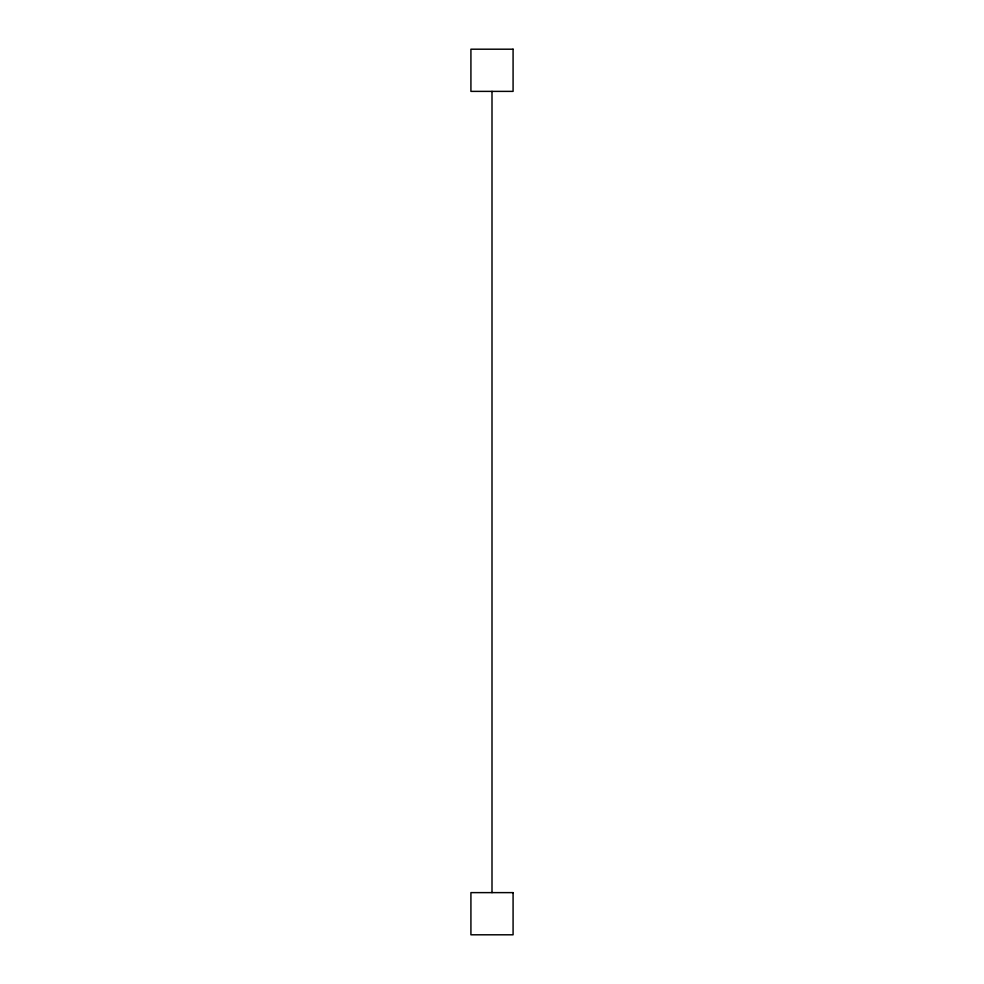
<?xml version="1.0" encoding="UTF-8"?>
<svg xmlns="http://www.w3.org/2000/svg" width="984" height="984" viewBox="0 0 984 984"><rect width="100%" height="100%" fill="white"/><g stroke="black" fill="none" stroke-linecap="round" stroke-linejoin="round"><path stroke-width="1.48" d="M492 91.377L492 892.623M513.082 49.2L470.918 49.2L470.918 91.377L513.082 91.377L513.082 49.2M513.082 892.623L470.918 892.623L470.918 934.8L513.082 934.8L513.082 892.623"/></g></svg>
